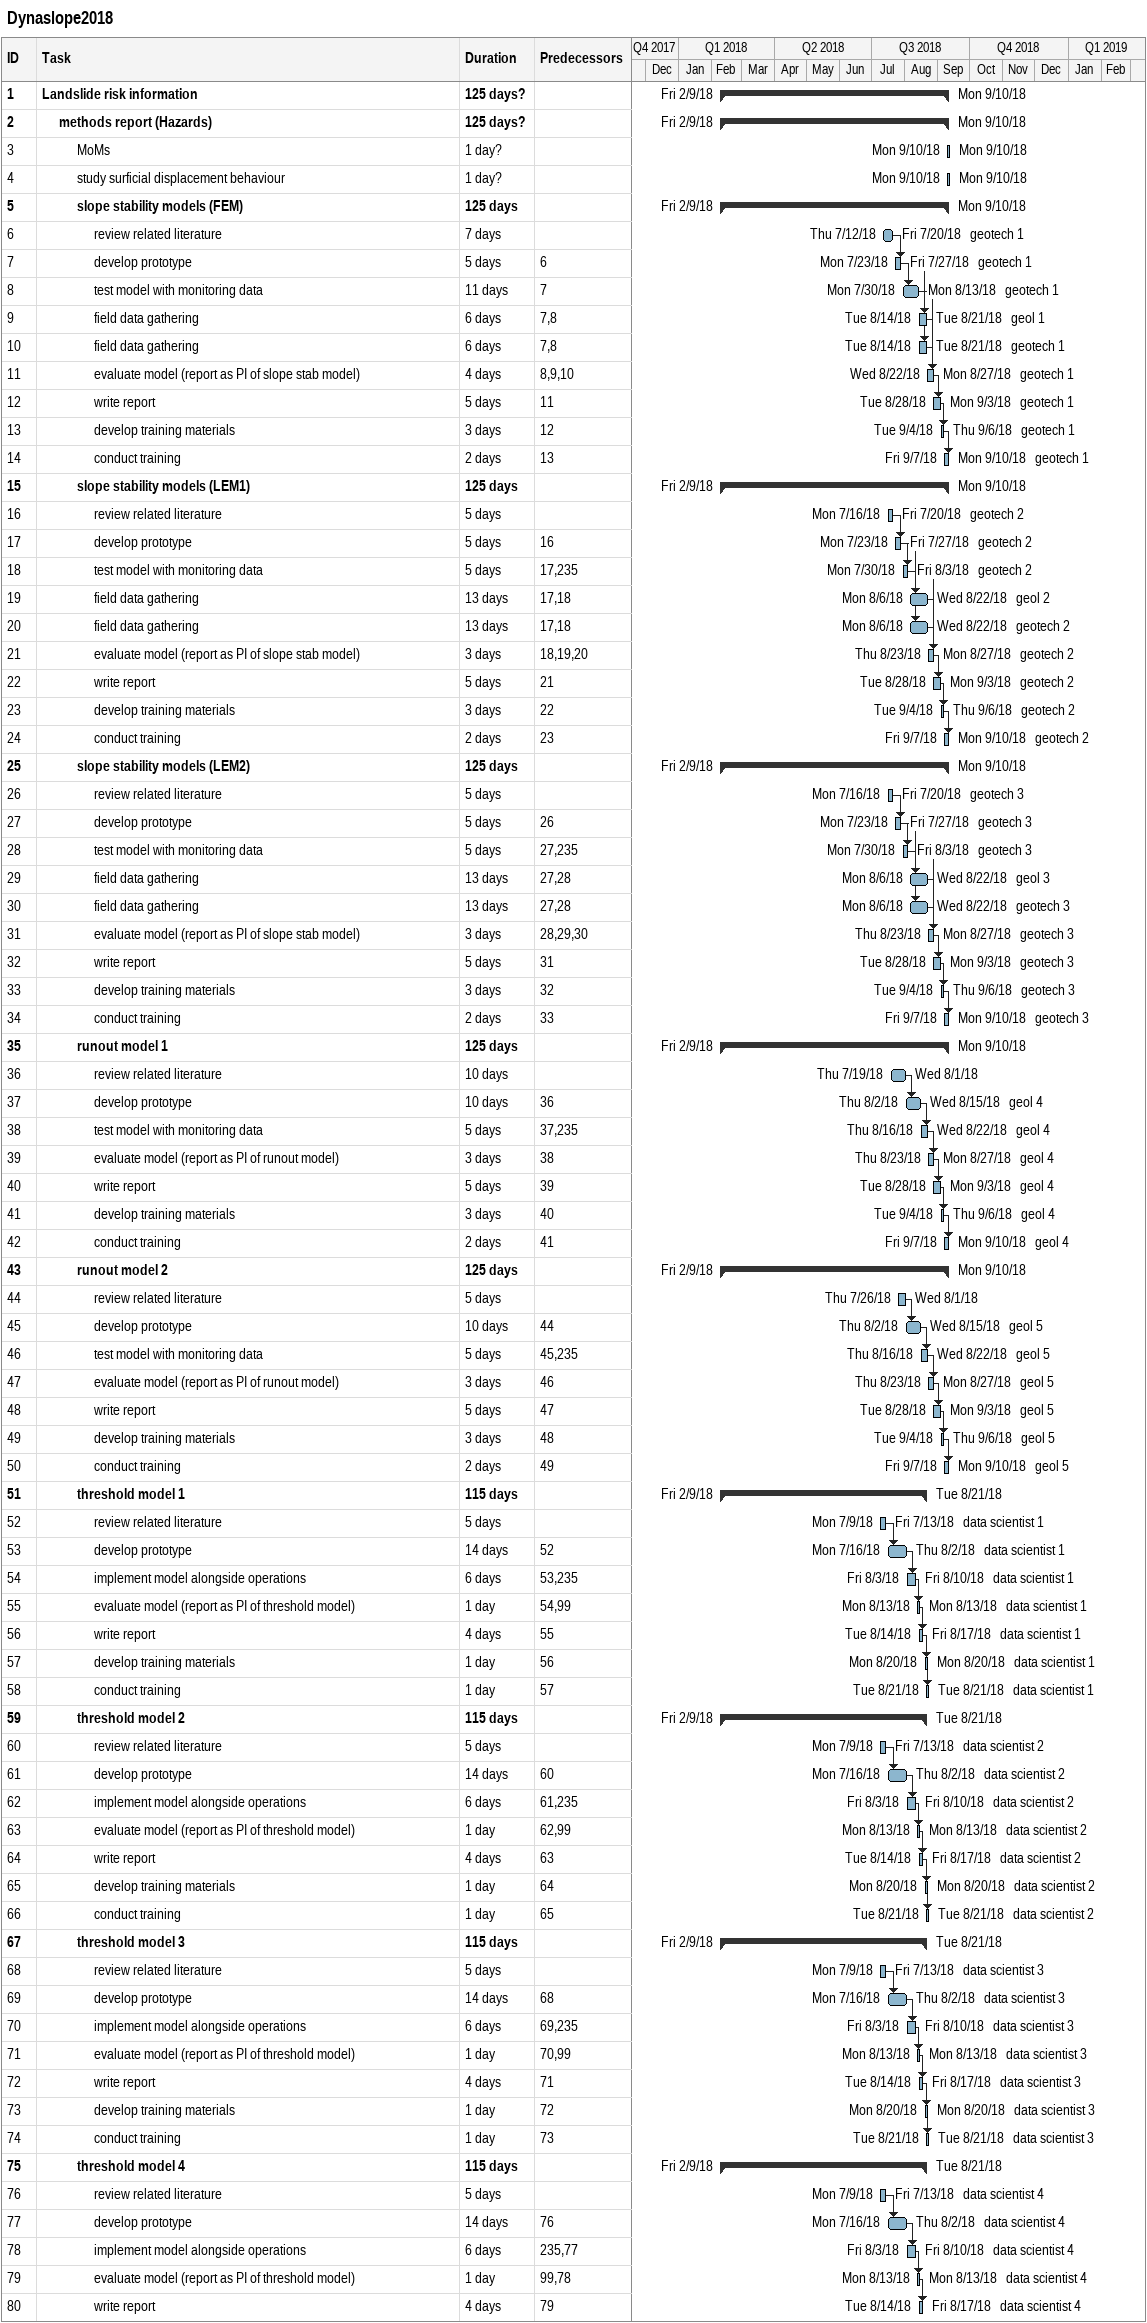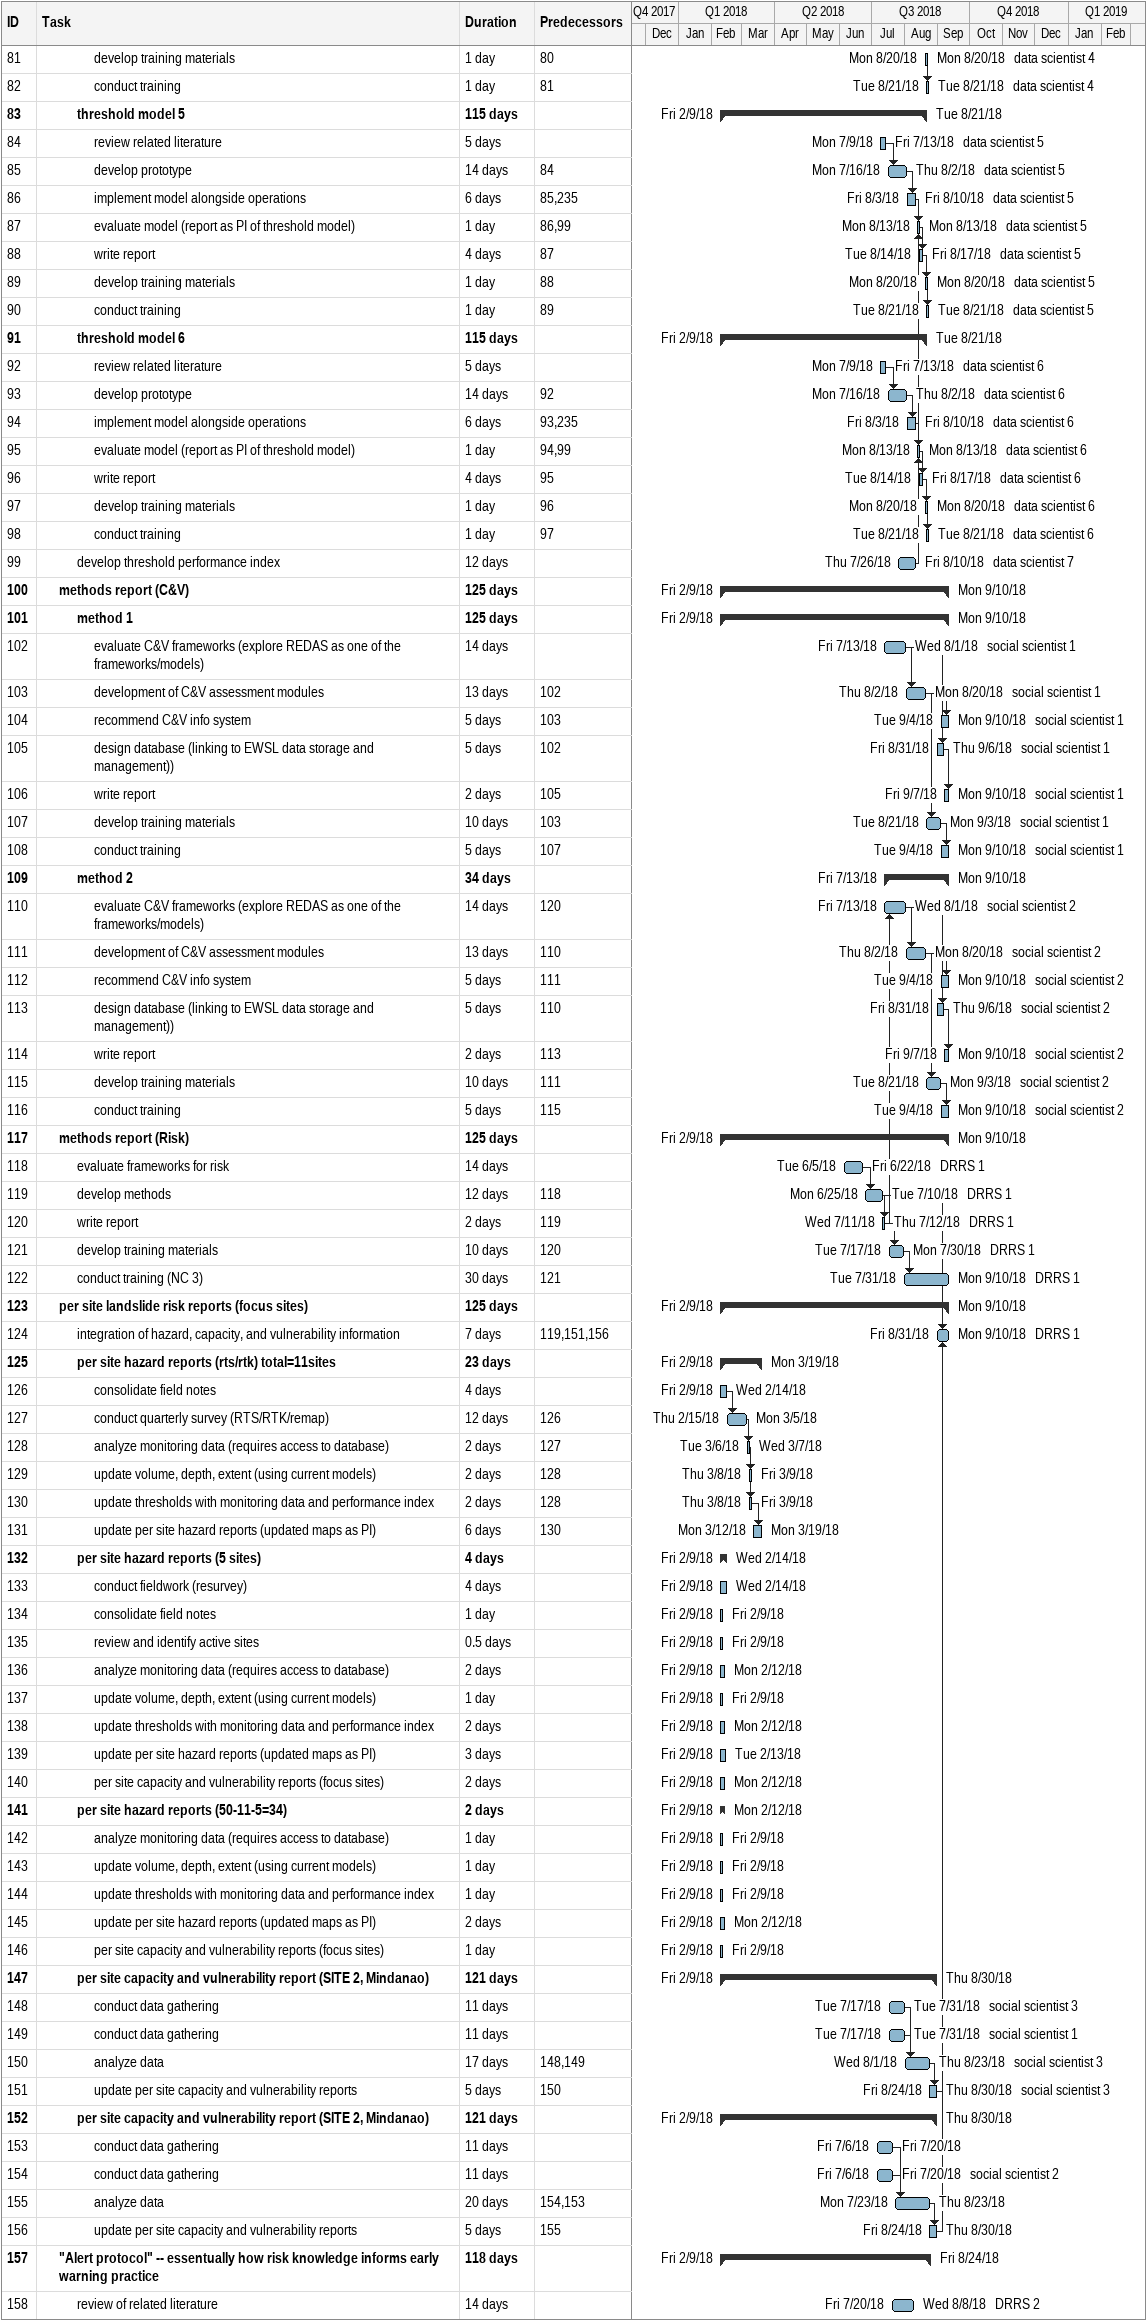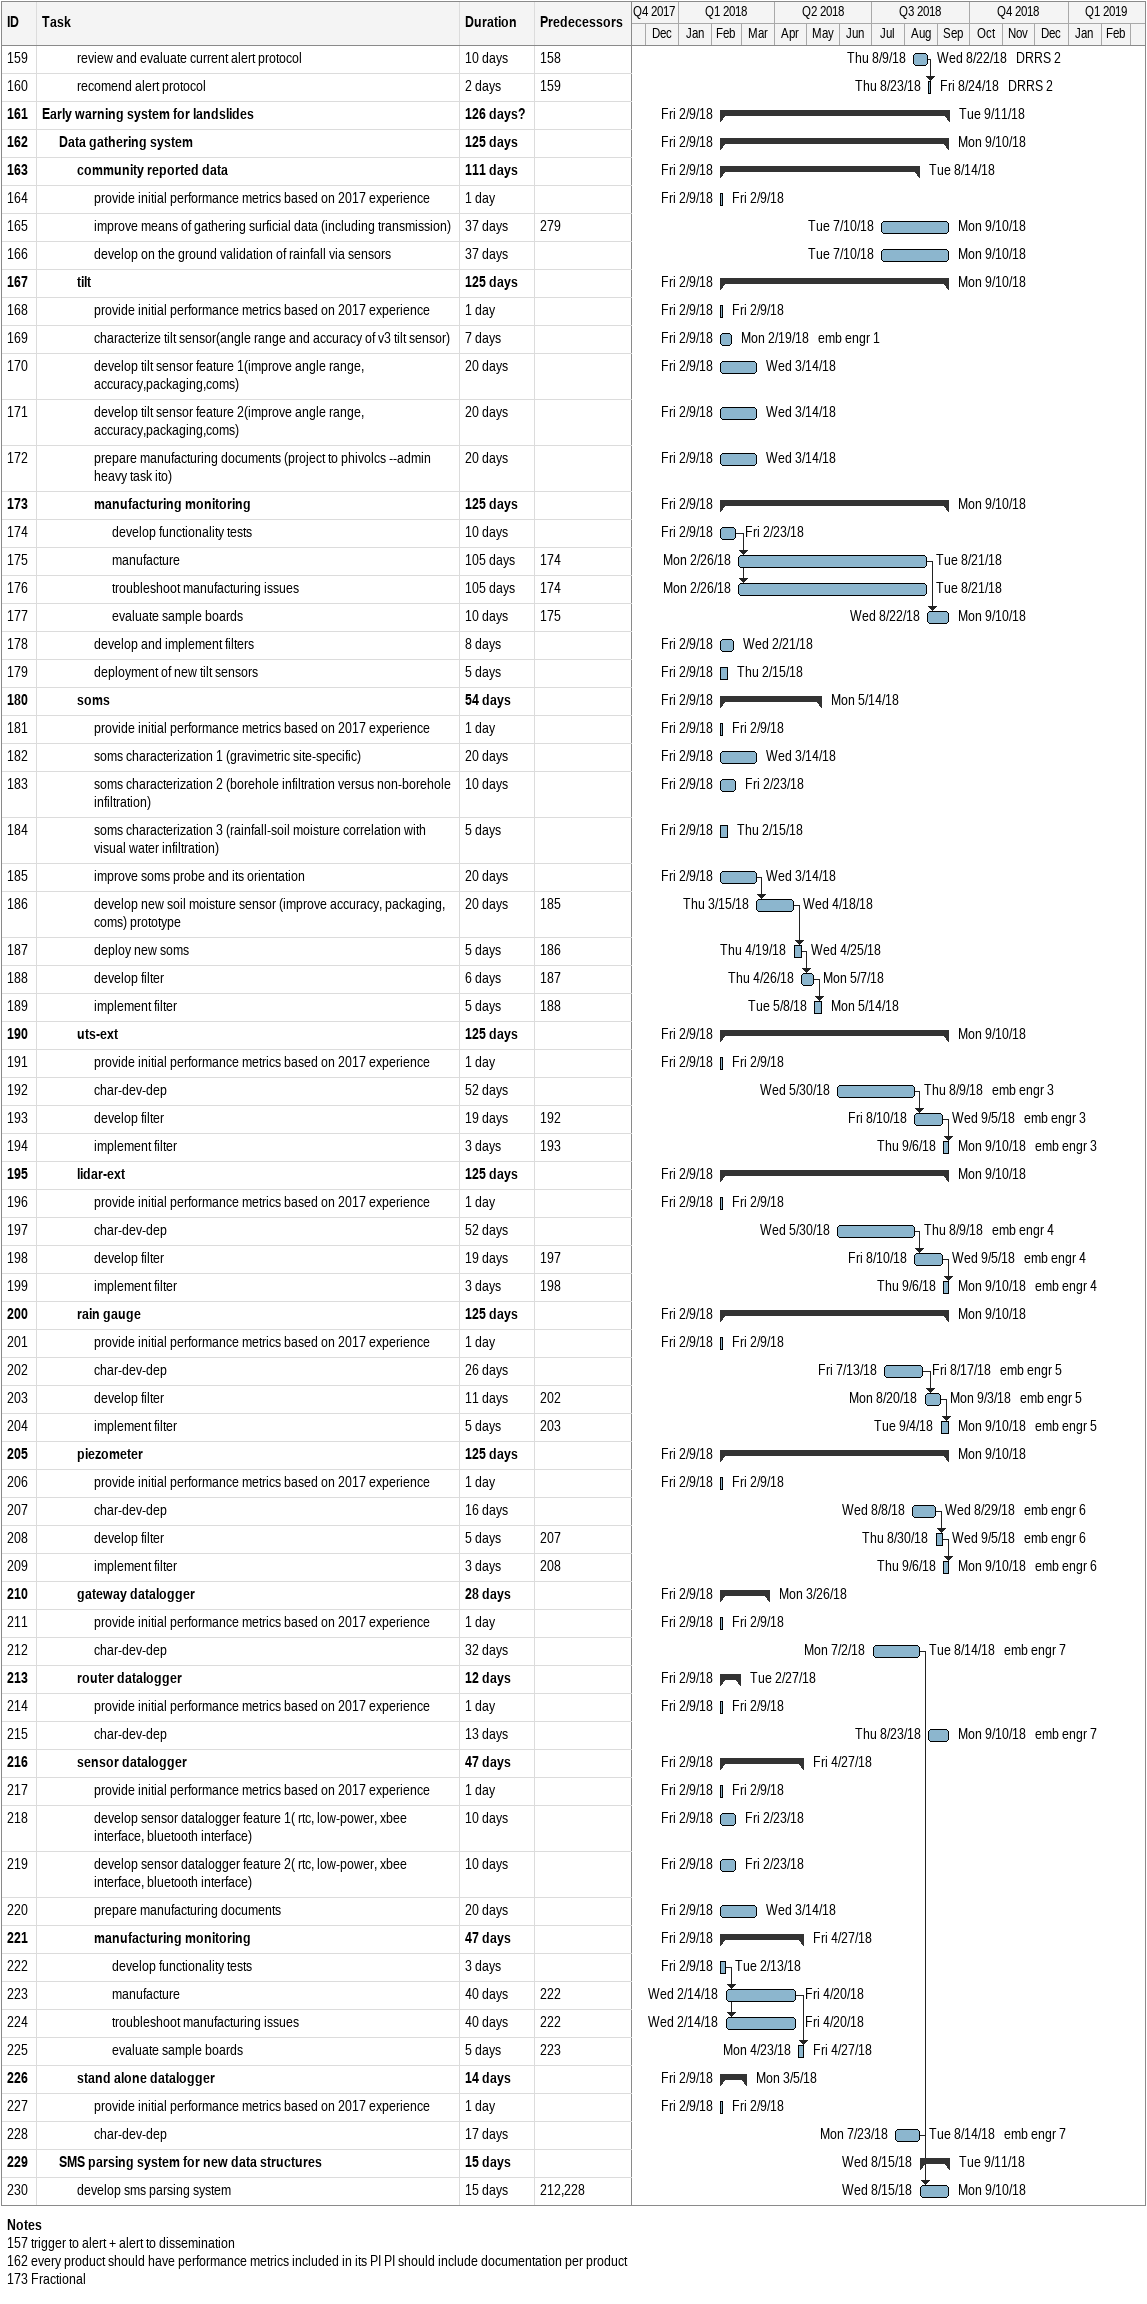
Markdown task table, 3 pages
Dynaslope2018

| ID | Level | Task | Duration | Start | Finish | Predecessors | Resources |
|---|---|---|---|---|---|---|---|
| 1 | 1 | **Landslide risk information** | 125d? | 2018-02-09 | 2018-09-10 |  |  |
| 2 | 2 | **methods report (Hazards)** | 125d? | 2018-02-09 | 2018-09-10 |  |  |
| 3 | 3 | MoMs | 1d? | 2018-09-10 | 2018-09-10 |  |  |
| 4 | 3 | study surficial displacement behaviour | 1d? | 2018-09-10 | 2018-09-10 |  |  |
| 5 | 3 | **slope stability models (FEM)** | 125d | 2018-02-09 | 2018-09-10 |  |  |
| 6 | 4 | review related literature | 7d | 2018-07-12 | 2018-07-20 |  | geotech 1 |
| 7 | 4 | develop prototype | 5d | 2018-07-23 | 2018-07-27 | 6 | geotech 1 |
| 8 | 4 | test model with monitoring data | 11d | 2018-07-30 | 2018-08-13 | 7 | geotech 1 |
| 9 | 4 | field data gathering | 6d | 2018-08-14 | 2018-08-21 | 7, 8 | geol 1 |
| 10 | 4 | field data gathering | 6d | 2018-08-14 | 2018-08-21 | 7, 8 | geotech 1 |
| 11 | 4 | evaluate model (report as PI of slope stab model) | 4d | 2018-08-22 | 2018-08-27 | 8, 9, 10 | geotech 1 |
| 12 | 4 | write report | 5d | 2018-08-28 | 2018-09-03 | 11 | geotech 1 |
| 13 | 4 | develop training materials | 3d | 2018-09-04 | 2018-09-06 | 12 | geotech 1 |
| 14 | 4 | conduct training | 2d | 2018-09-07 | 2018-09-10 | 13 | geotech 1 |
| 15 | 3 | **slope stability models (LEM1)** | 125d | 2018-02-09 | 2018-09-10 |  |  |
| 16 | 4 | review related literature | 5d | 2018-07-16 | 2018-07-20 |  | geotech 2 |
| 17 | 4 | develop prototype | 5d | 2018-07-23 | 2018-07-27 | 16 | geotech 2 |
| 18 | 4 | test model with monitoring data | 5d | 2018-07-30 | 2018-08-03 | 17, 235 | geotech 2 |
| 19 | 4 | field data gathering | 13d | 2018-08-06 | 2018-08-22 | 17, 18 | geol 2 |
| 20 | 4 | field data gathering | 13d | 2018-08-06 | 2018-08-22 | 17, 18 | geotech 2 |
| 21 | 4 | evaluate model (report as PI of slope stab model) | 3d | 2018-08-23 | 2018-08-27 | 18, 19, 20 | geotech 2 |
| 22 | 4 | write report | 5d | 2018-08-28 | 2018-09-03 | 21 | geotech 2 |
| 23 | 4 | develop training materials | 3d | 2018-09-04 | 2018-09-06 | 22 | geotech 2 |
| 24 | 4 | conduct training | 2d | 2018-09-07 | 2018-09-10 | 23 | geotech 2 |
| 25 | 3 | **slope stability models (LEM2)** | 125d | 2018-02-09 | 2018-09-10 |  |  |
| 26 | 4 | review related literature | 5d | 2018-07-16 | 2018-07-20 |  | geotech 3 |
| 27 | 4 | develop prototype | 5d | 2018-07-23 | 2018-07-27 | 26 | geotech 3 |
| 28 | 4 | test model with monitoring data | 5d | 2018-07-30 | 2018-08-03 | 27, 235 | geotech 3 |
| 29 | 4 | field data gathering | 13d | 2018-08-06 | 2018-08-22 | 27, 28 | geol 3 |
| 30 | 4 | field data gathering | 13d | 2018-08-06 | 2018-08-22 | 27, 28 | geotech 3 |
| 31 | 4 | evaluate model (report as PI of slope stab model) | 3d | 2018-08-23 | 2018-08-27 | 28, 29, 30 | geotech 3 |
| 32 | 4 | write report | 5d | 2018-08-28 | 2018-09-03 | 31 | geotech 3 |
| 33 | 4 | develop training materials | 3d | 2018-09-04 | 2018-09-06 | 32 | geotech 3 |
| 34 | 4 | conduct training | 2d | 2018-09-07 | 2018-09-10 | 33 | geotech 3 |
| 35 | 3 | **runout model 1** | 125d | 2018-02-09 | 2018-09-10 |  |  |
| 36 | 4 | review related literature | 10d | 2018-07-19 | 2018-08-01 |  |  |
| 37 | 4 | develop prototype | 10d | 2018-08-02 | 2018-08-15 | 36 | geol 4 |
| 38 | 4 | test model with monitoring data | 5d | 2018-08-16 | 2018-08-22 | 37, 235 | geol 4 |
| 39 | 4 | evaluate model (report as PI of runout model) | 3d | 2018-08-23 | 2018-08-27 | 38 | geol 4 |
| 40 | 4 | write report | 5d | 2018-08-28 | 2018-09-03 | 39 | geol 4 |
| 41 | 4 | develop training materials | 3d | 2018-09-04 | 2018-09-06 | 40 | geol 4 |
| 42 | 4 | conduct training | 2d | 2018-09-07 | 2018-09-10 | 41 | geol 4 |
| 43 | 3 | **runout model 2** | 125d | 2018-02-09 | 2018-09-10 |  |  |
| 44 | 4 | review related literature | 5d | 2018-07-26 | 2018-08-01 |  |  |
| 45 | 4 | develop prototype | 10d | 2018-08-02 | 2018-08-15 | 44 | geol 5 |
| 46 | 4 | test model with monitoring data | 5d | 2018-08-16 | 2018-08-22 | 45, 235 | geol 5 |
| 47 | 4 | evaluate model (report as PI of runout model) | 3d | 2018-08-23 | 2018-08-27 | 46 | geol 5 |
| 48 | 4 | write report | 5d | 2018-08-28 | 2018-09-03 | 47 | geol 5 |
| 49 | 4 | develop training materials | 3d | 2018-09-04 | 2018-09-06 | 48 | geol 5 |
| 50 | 4 | conduct training | 2d | 2018-09-07 | 2018-09-10 | 49 | geol 5 |
| 51 | 3 | **threshold model 1** | 115d | 2018-02-09 | 2018-08-21 |  |  |
| 52 | 4 | review related literature | 5d | 2018-07-09 | 2018-07-13 |  | data scientist 1 |
| 53 | 4 | develop prototype | 14d | 2018-07-16 | 2018-08-02 | 52 | data scientist 1 |
| 54 | 4 | implement model alongside operations | 6d | 2018-08-03 | 2018-08-10 | 53, 235 | data scientist 1 |
| 55 | 4 | evaluate model (report as PI of threshold model) | 1d | 2018-08-13 | 2018-08-13 | 54, 99 | data scientist 1 |
| 56 | 4 | write report | 4d | 2018-08-14 | 2018-08-17 | 55 | data scientist 1 |
| 57 | 4 | develop training materials | 1d | 2018-08-20 | 2018-08-20 | 56 | data scientist 1 |
| 58 | 4 | conduct training | 1d | 2018-08-21 | 2018-08-21 | 57 | data scientist 1 |
| 59 | 3 | **threshold model 2** | 115d | 2018-02-09 | 2018-08-21 |  |  |
| 60 | 4 | review related literature | 5d | 2018-07-09 | 2018-07-13 |  | data scientist 2 |
| 61 | 4 | develop prototype | 14d | 2018-07-16 | 2018-08-02 | 60 | data scientist 2 |
| 62 | 4 | implement model alongside operations | 6d | 2018-08-03 | 2018-08-10 | 61, 235 | data scientist 2 |
| 63 | 4 | evaluate model (report as PI of threshold model) | 1d | 2018-08-13 | 2018-08-13 | 62, 99 | data scientist 2 |
| 64 | 4 | write report | 4d | 2018-08-14 | 2018-08-17 | 63 | data scientist 2 |
| 65 | 4 | develop training materials | 1d | 2018-08-20 | 2018-08-20 | 64 | data scientist 2 |
| 66 | 4 | conduct training | 1d | 2018-08-21 | 2018-08-21 | 65 | data scientist 2 |
| 67 | 3 | **threshold model 3** | 115d | 2018-02-09 | 2018-08-21 |  |  |
| 68 | 4 | review related literature | 5d | 2018-07-09 | 2018-07-13 |  | data scientist 3 |
| 69 | 4 | develop prototype | 14d | 2018-07-16 | 2018-08-02 | 68 | data scientist 3 |
| 70 | 4 | implement model alongside operations | 6d | 2018-08-03 | 2018-08-10 | 69, 235 | data scientist 3 |
| 71 | 4 | evaluate model (report as PI of threshold model) | 1d | 2018-08-13 | 2018-08-13 | 70, 99 | data scientist 3 |
| 72 | 4 | write report | 4d | 2018-08-14 | 2018-08-17 | 71 | data scientist 3 |
| 73 | 4 | develop training materials | 1d | 2018-08-20 | 2018-08-20 | 72 | data scientist 3 |
| 74 | 4 | conduct training | 1d | 2018-08-21 | 2018-08-21 | 73 | data scientist 3 |
| 75 | 3 | **threshold model 4** | 115d | 2018-02-09 | 2018-08-21 |  |  |
| 76 | 4 | review related literature | 5d | 2018-07-09 | 2018-07-13 |  | data scientist 4 |
| 77 | 4 | develop prototype | 14d | 2018-07-16 | 2018-08-02 | 76 | data scientist 4 |
| 78 | 4 | implement model alongside operations | 6d | 2018-08-03 | 2018-08-10 | 235, 77 | data scientist 4 |
| 79 | 4 | evaluate model (report as PI of threshold model) | 1d | 2018-08-13 | 2018-08-13 | 99, 78 | data scientist 4 |
| 80 | 4 | write report | 4d | 2018-08-14 | 2018-08-17 | 79 | data scientist 4 |
| 81 | 4 | develop training materials | 1d | 2018-08-20 | 2018-08-20 | 80 | data scientist 4 |
| 82 | 4 | conduct training | 1d | 2018-08-21 | 2018-08-21 | 81 | data scientist 4 |
| 83 | 3 | **threshold model 5** | 115d | 2018-02-09 | 2018-08-21 |  |  |
| 84 | 4 | review related literature | 5d | 2018-07-09 | 2018-07-13 |  | data scientist 5 |
| 85 | 4 | develop prototype | 14d | 2018-07-16 | 2018-08-02 | 84 | data scientist 5 |
| 86 | 4 | implement model alongside operations | 6d | 2018-08-03 | 2018-08-10 | 85, 235 | data scientist 5 |
| 87 | 4 | evaluate model (report as PI of threshold model) | 1d | 2018-08-13 | 2018-08-13 | 86, 99 | data scientist 5 |
| 88 | 4 | write report | 4d | 2018-08-14 | 2018-08-17 | 87 | data scientist 5 |
| 89 | 4 | develop training materials | 1d | 2018-08-20 | 2018-08-20 | 88 | data scientist 5 |
| 90 | 4 | conduct training | 1d | 2018-08-21 | 2018-08-21 | 89 | data scientist 5 |
| 91 | 3 | **threshold model 6** | 115d | 2018-02-09 | 2018-08-21 |  |  |
| 92 | 4 | review related literature | 5d | 2018-07-09 | 2018-07-13 |  | data scientist 6 |
| 93 | 4 | develop prototype | 14d | 2018-07-16 | 2018-08-02 | 92 | data scientist 6 |
| 94 | 4 | implement model alongside operations | 6d | 2018-08-03 | 2018-08-10 | 93, 235 | data scientist 6 |
| 95 | 4 | evaluate model (report as PI of threshold model) | 1d | 2018-08-13 | 2018-08-13 | 94, 99 | data scientist 6 |
| 96 | 4 | write report | 4d | 2018-08-14 | 2018-08-17 | 95 | data scientist 6 |
| 97 | 4 | develop training materials | 1d | 2018-08-20 | 2018-08-20 | 96 | data scientist 6 |
| 98 | 4 | conduct training | 1d | 2018-08-21 | 2018-08-21 | 97 | data scientist 6 |
| 99 | 3 | develop threshold performance index | 12d | 2018-07-26 | 2018-08-10 |  | data scientist 7 |
| 100 | 2 | **methods report (C&V)** | 125d | 2018-02-09 | 2018-09-10 |  |  |
| 101 | 3 | **method 1** | 125d | 2018-02-09 | 2018-09-10 |  |  |
| 102 | 4 | evaluate C&V frameworks (explore REDAS as one of the frameworks/models) | 14d | 2018-07-13 | 2018-08-01 |  | social scientist 1 |
| 103 | 4 | development of C&V assessment modules | 13d | 2018-08-02 | 2018-08-20 | 102 | social scientist 1 |
| 104 | 4 | recommend C&V info system | 5d | 2018-09-04 | 2018-09-10 | 103 | social scientist 1 |
| 105 | 4 | design database (linking to EWSL data storage and management)) | 5d | 2018-08-31 | 2018-09-06 | 102 | social scientist 1 |
| 106 | 4 | write report | 2d | 2018-09-07 | 2018-09-10 | 105 | social scientist 1 |
| 107 | 4 | develop training materials | 10d | 2018-08-21 | 2018-09-03 | 103 | social scientist 1 |
| 108 | 4 | conduct training | 5d | 2018-09-04 | 2018-09-10 | 107 | social scientist 1 |
| 109 | 3 | **method 2** | 34d | 2018-07-13 | 2018-09-10 |  |  |
| 110 | 4 | evaluate C&V frameworks (explore REDAS as one of the frameworks/models) | 14d | 2018-07-13 | 2018-08-01 | 120 | social scientist 2 |
| 111 | 4 | development of C&V assessment modules | 13d | 2018-08-02 | 2018-08-20 | 110 | social scientist 2 |
| 112 | 4 | recommend C&V info system | 5d | 2018-09-04 | 2018-09-10 | 111 | social scientist 2 |
| 113 | 4 | design database (linking to EWSL data storage and management)) | 5d | 2018-08-31 | 2018-09-06 | 110 | social scientist 2 |
| 114 | 4 | write report | 2d | 2018-09-07 | 2018-09-10 | 113 | social scientist 2 |
| 115 | 4 | develop training materials | 10d | 2018-08-21 | 2018-09-03 | 111 | social scientist 2 |
| 116 | 4 | conduct training | 5d | 2018-09-04 | 2018-09-10 | 115 | social scientist 2 |
| 117 | 2 | **methods report (Risk)** | 125d | 2018-02-09 | 2018-09-10 |  |  |
| 118 | 3 | evaluate frameworks for risk | 14d | 2018-06-05 | 2018-06-22 |  | DRRS 1 |
| 119 | 3 | develop methods | 12d | 2018-06-25 | 2018-07-10 | 118 | DRRS 1 |
| 120 | 3 | write report | 2d | 2018-07-11 | 2018-07-12 | 119 | DRRS 1 |
| 121 | 3 | develop training materials | 10d | 2018-07-17 | 2018-07-30 | 120 | DRRS 1 |
| 122 | 3 | conduct training (NC 3) | 30d | 2018-07-31 | 2018-09-10 | 121 | DRRS 1 |
| 123 | 2 | **per site landslide risk reports (focus sites)** | 125d | 2018-02-09 | 2018-09-10 |  |  |
| 124 | 3 | integration of hazard, capacity, and vulnerability information | 7d | 2018-08-31 | 2018-09-10 | 119, 151, 156 | DRRS 1 |
| 125 | 3 | **per site hazard reports (rts/rtk) total=11sites** | 23d | 2018-02-09 | 2018-03-19 |  |  |
| 126 | 4 | consolidate field notes | 4d | 2018-02-09 | 2018-02-14 |  |  |
| 127 | 4 | conduct quarterly survey (RTS/RTK/remap) | 12d | 2018-02-15 | 2018-03-05 | 126 |  |
| 128 | 4 | analyze monitoring data (requires access to database) | 2d | 2018-03-06 | 2018-03-07 | 127 |  |
| 129 | 4 | update volume, depth, extent (using current models) | 2d | 2018-03-08 | 2018-03-09 | 128 |  |
| 130 | 4 | update thresholds with monitoring data and performance index | 2d | 2018-03-08 | 2018-03-09 | 128 |  |
| 131 | 4 | update per site hazard reports (updated maps as PI) | 6d | 2018-03-12 | 2018-03-19 | 130 |  |
| 132 | 3 | **per site hazard reports (5 sites)** | 4d | 2018-02-09 | 2018-02-14 |  |  |
| 133 | 4 | conduct fieldwork (resurvey) | 4d | 2018-02-09 | 2018-02-14 |  |  |
| 134 | 4 | consolidate field notes | 1d | 2018-02-09 | 2018-02-09 |  |  |
| 135 | 4 | review and identify active sites | 0.5d | 2018-02-09 | 2018-02-09 |  |  |
| 136 | 4 | analyze monitoring data (requires access to database) | 2d | 2018-02-09 | 2018-02-12 |  |  |
| 137 | 4 | update volume, depth, extent (using current models) | 1d | 2018-02-09 | 2018-02-09 |  |  |
| 138 | 4 | update thresholds with monitoring data and performance index | 2d | 2018-02-09 | 2018-02-12 |  |  |
| 139 | 4 | update per site hazard reports (updated maps as PI) | 3d | 2018-02-09 | 2018-02-13 |  |  |
| 140 | 4 | per site capacity and vulnerability reports (focus sites) | 2d | 2018-02-09 | 2018-02-12 |  |  |
| 141 | 3 | **per site hazard reports (50-11-5=34)** | 2d | 2018-02-09 | 2018-02-12 |  |  |
| 142 | 4 | analyze monitoring data (requires access to database) | 1d | 2018-02-09 | 2018-02-09 |  |  |
| 143 | 4 | update volume, depth, extent (using current models) | 1d | 2018-02-09 | 2018-02-09 |  |  |
| 144 | 4 | update thresholds with monitoring data and performance index | 1d | 2018-02-09 | 2018-02-09 |  |  |
| 145 | 4 | update per site hazard reports (updated maps as PI) | 2d | 2018-02-09 | 2018-02-12 |  |  |
| 146 | 4 | per site capacity and vulnerability reports (focus sites) | 1d | 2018-02-09 | 2018-02-09 |  |  |
| 147 | 3 | **per site capacity and vulnerability report (SITE 2, Mindanao)** | 121d | 2018-02-09 | 2018-08-30 |  |  |
| 148 | 4 | conduct data gathering | 11d | 2018-07-17 | 2018-07-31 |  | social scientist 3 |
| 149 | 4 | conduct data gathering | 11d | 2018-07-17 | 2018-07-31 |  | social scientist 1 |
| 150 | 4 | analyze data | 17d | 2018-08-01 | 2018-08-23 | 148, 149 | social scientist 3 |
| 151 | 4 | update per site capacity and vulnerability reports | 5d | 2018-08-24 | 2018-08-30 | 150 | social scientist 3 |
| 152 | 3 | **per site capacity and vulnerability report (SITE 2, Mindanao)** | 121d | 2018-02-09 | 2018-08-30 |  |  |
| 153 | 4 | conduct data gathering | 11d | 2018-07-06 | 2018-07-20 |  |  |
| 154 | 4 | conduct data gathering | 11d | 2018-07-06 | 2018-07-20 |  | social scientist 2 |
| 155 | 4 | analyze data | 20d | 2018-07-23 | 2018-08-23 | 154, 153 |  |
| 156 | 4 | update per site capacity and vulnerability reports | 5d | 2018-08-24 | 2018-08-30 | 155 |  |
| 157 | 2 | **"Alert protocol" -- essentually how risk knowledge informs early warning practice** | 118d | 2018-02-09 | 2018-08-24 |  |  |
| 158 | 3 | review of related literature | 14d | 2018-07-20 | 2018-08-08 |  | DRRS 2 |
| 159 | 3 | review and evaluate current alert protocol | 10d | 2018-08-09 | 2018-08-22 | 158 | DRRS 2 |
| 160 | 3 | recomend alert protocol | 2d | 2018-08-23 | 2018-08-24 | 159 | DRRS 2 |
| 161 | 1 | **Early warning system for landslides** | 126d? | 2018-02-09 | 2018-09-11 |  |  |
| 162 | 2 | **Data gathering system** | 125d | 2018-02-09 | 2018-09-10 |  |  |
| 163 | 3 | **community reported data** | 111d | 2018-02-09 | 2018-08-14 |  |  |
| 164 | 4 | provide initial performance metrics based on 2017 experience | 1d | 2018-02-09 | 2018-02-09 |  |  |
| 165 | 4 | improve means of gathering surficial data (including transmission) | 37d | 2018-07-10 | 2018-09-10 | 279 |  |
| 166 | 4 | develop on the ground validation of rainfall via sensors | 37d | 2018-07-10 | 2018-09-10 |  |  |
| 167 | 3 | **tilt** | 125d | 2018-02-09 | 2018-09-10 |  |  |
| 168 | 4 | provide initial performance metrics based on 2017 experience | 1d | 2018-02-09 | 2018-02-09 |  |  |
| 169 | 4 | characterize tilt sensor(angle range and accuracy of v3 tilt sensor) | 7d | 2018-02-09 | 2018-02-19 |  | emb engr 1 |
| 170 | 4 | develop tilt sensor feature 1(improve angle range, accuracy,packaging,coms) | 20d | 2018-02-09 | 2018-03-14 |  |  |
| 171 | 4 | develop tilt sensor feature 2(improve angle range, accuracy,packaging,coms) | 20d | 2018-02-09 | 2018-03-14 |  |  |
| 172 | 4 | prepare manufacturing documents (project to phivolcs --admin heavy task ito) | 20d | 2018-02-09 | 2018-03-14 |  |  |
| 173 | 4 | **manufacturing monitoring** | 125d | 2018-02-09 | 2018-09-10 |  |  |
| 174 | 5 | develop functionality tests | 10d | 2018-02-09 | 2018-02-23 |  |  |
| 175 | 5 | manufacture | 105d | 2018-02-26 | 2018-08-21 | 174 |  |
| 176 | 5 | troubleshoot manufacturing issues | 105d | 2018-02-26 | 2018-08-21 | 174 |  |
| 177 | 5 | evaluate sample boards | 10d | 2018-08-22 | 2018-09-10 | 175 |  |
| 178 | 4 | develop and implement filters | 8d | 2018-02-09 | 2018-02-21 |  |  |
| 179 | 4 | deployment of new tilt sensors | 5d | 2018-02-09 | 2018-02-15 |  |  |
| 180 | 3 | **soms** | 54d | 2018-02-09 | 2018-05-14 |  |  |
| 181 | 4 | provide initial performance metrics based on 2017 experience | 1d | 2018-02-09 | 2018-02-09 |  |  |
| 182 | 4 | soms characterization 1 (gravimetric site-specific) | 20d | 2018-02-09 | 2018-03-14 |  |  |
| 183 | 4 | soms characterization 2 (borehole infiltration versus non-borehole infiltration) | 10d | 2018-02-09 | 2018-02-23 |  |  |
| 184 | 4 | soms characterization 3 (rainfall-soil moisture correlation with visual water infiltration) | 5d | 2018-02-09 | 2018-02-15 |  |  |
| 185 | 4 | improve soms probe and its orientation | 20d | 2018-02-09 | 2018-03-14 |  |  |
| 186 | 4 | develop new soil moisture sensor (improve accuracy, packaging, coms) prototype | 20d | 2018-03-15 | 2018-04-18 | 185 |  |
| 187 | 4 | deploy new soms | 5d | 2018-04-19 | 2018-04-25 | 186 |  |
| 188 | 4 | develop filter | 6d | 2018-04-26 | 2018-05-07 | 187 |  |
| 189 | 4 | implement filter | 5d | 2018-05-08 | 2018-05-14 | 188 |  |
| 190 | 3 | **uts-ext** | 125d | 2018-02-09 | 2018-09-10 |  |  |
| 191 | 4 | provide initial performance metrics based on 2017 experience | 1d | 2018-02-09 | 2018-02-09 |  |  |
| 192 | 4 | char-dev-dep | 52d | 2018-05-30 | 2018-08-09 |  | emb engr 3 |
| 193 | 4 | develop filter | 19d | 2018-08-10 | 2018-09-05 | 192 | emb engr 3 |
| 194 | 4 | implement filter | 3d | 2018-09-06 | 2018-09-10 | 193 | emb engr 3 |
| 195 | 3 | **lidar-ext** | 125d | 2018-02-09 | 2018-09-10 |  |  |
| 196 | 4 | provide initial performance metrics based on 2017 experience | 1d | 2018-02-09 | 2018-02-09 |  |  |
| 197 | 4 | char-dev-dep | 52d | 2018-05-30 | 2018-08-09 |  | emb engr 4 |
| 198 | 4 | develop filter | 19d | 2018-08-10 | 2018-09-05 | 197 | emb engr 4 |
| 199 | 4 | implement filter | 3d | 2018-09-06 | 2018-09-10 | 198 | emb engr 4 |
| 200 | 3 | **rain gauge** | 125d | 2018-02-09 | 2018-09-10 |  |  |
| 201 | 4 | provide initial performance metrics based on 2017 experience | 1d | 2018-02-09 | 2018-02-09 |  |  |
| 202 | 4 | char-dev-dep | 26d | 2018-07-13 | 2018-08-17 |  | emb engr 5 |
| 203 | 4 | develop filter | 11d | 2018-08-20 | 2018-09-03 | 202 | emb engr 5 |
| 204 | 4 | implement filter | 5d | 2018-09-04 | 2018-09-10 | 203 | emb engr 5 |
| 205 | 3 | **piezometer** | 125d | 2018-02-09 | 2018-09-10 |  |  |
| 206 | 4 | provide initial performance metrics based on 2017 experience | 1d | 2018-02-09 | 2018-02-09 |  |  |
| 207 | 4 | char-dev-dep | 16d | 2018-08-08 | 2018-08-29 |  | emb engr 6 |
| 208 | 4 | develop filter | 5d | 2018-08-30 | 2018-09-05 | 207 | emb engr 6 |
| 209 | 4 | implement filter | 3d | 2018-09-06 | 2018-09-10 | 208 | emb engr 6 |
| 210 | 3 | **gateway datalogger** | 28d | 2018-02-09 | 2018-03-26 |  |  |
| 211 | 4 | provide initial performance metrics based on 2017 experience | 1d | 2018-02-09 | 2018-02-09 |  |  |
| 212 | 4 | char-dev-dep | 32d | 2018-07-02 | 2018-08-14 |  | emb engr 7 |
| 213 | 3 | **router datalogger** | 12d | 2018-02-09 | 2018-02-27 |  |  |
| 214 | 4 | provide initial performance metrics based on 2017 experience | 1d | 2018-02-09 | 2018-02-09 |  |  |
| 215 | 4 | char-dev-dep | 13d | 2018-08-23 | 2018-09-10 |  | emb engr 7 |
| 216 | 3 | **sensor datalogger** | 47d | 2018-02-09 | 2018-04-27 |  |  |
| 217 | 4 | provide initial performance metrics based on 2017 experience | 1d | 2018-02-09 | 2018-02-09 |  |  |
| 218 | 4 | develop sensor datalogger feature 1( rtc, low-power, xbee interface, bluetooth interface) | 10d | 2018-02-09 | 2018-02-23 |  |  |
| 219 | 4 | develop sensor datalogger feature 2( rtc, low-power, xbee interface, bluetooth interface) | 10d | 2018-02-09 | 2018-02-23 |  |  |
| 220 | 4 | prepare manufacturing documents | 20d | 2018-02-09 | 2018-03-14 |  |  |
| 221 | 4 | **manufacturing monitoring** | 47d | 2018-02-09 | 2018-04-27 |  |  |
| 222 | 5 | develop functionality tests | 3d | 2018-02-09 | 2018-02-13 |  |  |
| 223 | 5 | manufacture | 40d | 2018-02-14 | 2018-04-20 | 222 |  |
| 224 | 5 | troubleshoot manufacturing issues | 40d | 2018-02-14 | 2018-04-20 | 222 |  |
| 225 | 5 | evaluate sample boards | 5d | 2018-04-23 | 2018-04-27 | 223 |  |
| 226 | 3 | **stand alone datalogger** | 14d | 2018-02-09 | 2018-03-05 |  |  |
| 227 | 4 | provide initial performance metrics based on 2017 experience | 1d | 2018-02-09 | 2018-02-09 |  |  |
| 228 | 4 | char-dev-dep | 17d | 2018-07-23 | 2018-08-14 |  | emb engr 7 |
| 229 | 2 | **SMS parsing system for new data structures** | 15d | 2018-08-15 | 2018-09-11 |  |  |
| 230 | 3 | develop sms parsing system | 15d | 2018-08-15 | 2018-09-10 | 212, 228 |  |

Notes
- 157: trigger to alert + alert to dissemination
- 162: every product should have performance metrics included in its PI PI should include documentation per product
- 173: Fractional
